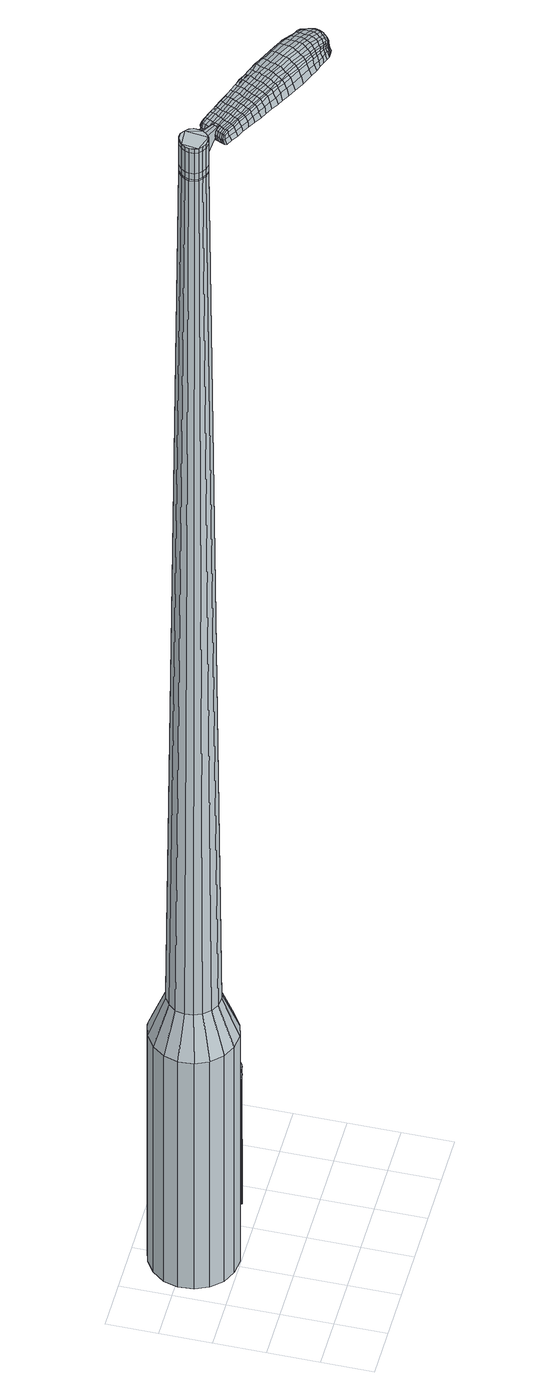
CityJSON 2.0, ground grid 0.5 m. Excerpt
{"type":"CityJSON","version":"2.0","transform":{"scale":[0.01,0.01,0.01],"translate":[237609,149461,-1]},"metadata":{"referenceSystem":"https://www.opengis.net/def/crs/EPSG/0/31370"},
"CityObjects":{
"object1":{"type":"GenericCityObject","attributes":{"cluster":1008,"mean_distance_to_centroid":0.277,"new_centroid_x":237609.52,"new_centroid_y":149462.43,"mean_distance_to_camera":7.82,"H1":15.56,"H2":14.69,"Z_final":110.98,"cluster2":-1,"proj_x":237608.96,"proj_y":149463.57,"id_line":52231,"bearing_l":63.99,"distance":1.27,"orientation":"right","G_obj":333.99},"geometry":[{"type":"MultiSurface","lod":"2","boundaries":[[[0,1,2,3]],[[1,4,5,2]],[[4,6,7,5]],[[6,8,9,7]],[[8,10,11,9]],[[10,12,13,11]],[[12,14,15,13]],[[14,16,17,15]],[[16,18,19,17]],[[18,20,21,19]],[[20,22,23,21]],[[22,24,25,23]],[[24,26,27,25]],[[26,28,29,27]],[[28,30,31,29]],[[30,32,33,31]],[[32,34,35,33]],[[34,0,3,35]],[[36,37,38,39]],[[38,40,41,42]],[[41,43,42]],[[42,44,45,46]],[[45,47,46]],[[46,48,49,50]],[[49,51,50]],[[42,46,50,38]],[[50,52,39,38]],[[53,36,39]],[[2,5,7,35]],[[7,9,11,15]],[[11,13,15]],[[15,17,19,23]],[[19,21,23]],[[23,25,27,31]],[[27,29,31]],[[15,23,31,7]],[[31,33,35,7]],[[3,2,35]],[[1,0,54,55]],[[0,34,56,54]],[[34,32,57,56]],[[32,30,58,57]],[[30,28,59,58]],[[28,26,60,59]],[[26,24,61,60]],[[24,22,62,61]],[[22,20,63,62]],[[20,18,64,63]],[[18,16,65,64]],[[16,14,66,65]],[[14,12,67,66]],[[12,10,68,67]],[[10,8,69,68]],[[8,6,70,69]],[[6,4,71,70]],[[4,1,55,71]],[[55,54,72,73]],[[54,56,74,72]],[[56,57,75,74]],[[57,58,76,75]],[[58,59,77,76]],[[59,60,78,77]],[[60,61,79,78]],[[61,62,80,79]],[[62,63,81,80]],[[63,64,82,81]],[[64,65,83,82]],[[65,66,84,83]],[[66,67,85,84]],[[67,68,86,85]],[[68,69,87,86]],[[69,70,88,87]],[[70,71,89,88]],[[71,55,73,89]],[[72,90,91,73]],[[74,92,90,72]],[[93,94,92,74]],[[76,95,94,93]],[[77,96,95,76]],[[97,98,96,77]],[[99,100,98,97]],[[101,102,100,99]],[[81,103,102,101]],[[82,104,103,81]],[[83,105,104,82]],[[106,107,105,83]],[[85,108,107,106]],[[86,109,108,85]],[[87,110,109,86]],[[111,112,110,87]],[[113,114,112,111]],[[73,91,114,113]],[[115,116,117,118]],[[119,115,118,120]],[[121,119,120,122]],[[123,121,122,124]],[[125,123,124,126]],[[127,125,126,128]],[[129,127,128,130]],[[131,129,130,132]],[[133,131,132,134]],[[135,133,134,136]],[[137,135,136,138]],[[139,137,138,140]],[[141,139,140,142]],[[143,141,142,144]],[[145,143,144,146]],[[147,145,146,148]],[[75,93,74]],[[75,76,93]],[[78,97,77]],[[78,79,99,97]],[[79,80,101,99]],[[80,81,101]],[[84,106,83]],[[84,85,106]],[[88,111,87]],[[88,89,113,111]],[[89,73,113]],[[149,114,91]],[[149,150,112,114]],[[150,110,112]],[[151,107,108]],[[151,105,107]],[[152,102,103]],[[152,153,100,102]],[[153,154,98,100]],[[154,96,98]],[[155,94,95]],[[155,92,94]],[[39,52,147,156]],[[91,90,157,148]],[[53,39,156,116]],[[90,92,117,157]],[[36,53,116,115]],[[92,155,118,117]],[[37,36,115,119]],[[155,95,120,118]],[[38,37,119,121]],[[95,96,122,120]],[[40,38,121,123]],[[96,154,124,122]],[[41,40,123,125]],[[154,153,126,124]],[[43,41,125,127]],[[153,152,128,126]],[[42,43,127,129]],[[152,103,130,128]],[[44,42,129,131]],[[103,104,132,130]],[[45,44,131,133]],[[104,105,134,132]],[[47,45,133,135]],[[105,151,136,134]],[[46,47,135,137]],[[151,108,138,136]],[[48,46,137,139]],[[108,109,140,138]],[[49,48,139,141]],[[109,110,142,140]],[[51,49,141,143]],[[110,150,144,142]],[[50,51,143,145]],[[150,149,146,144]],[[52,50,145,147]],[[149,91,148,146]],[[147,148,158,159]],[[148,157,160,158]],[[157,117,161,160]],[[117,116,162,161]],[[116,156,163,162]],[[156,147,159,163]],[[164,165,166,167]],[[168,164,167,169]],[[164,168,170,171]],[[165,164,171,172]],[[173,174,175,176]],[[177,173,176,178]],[[173,177,179,180]],[[174,173,180,181]],[[182,183,184,185]],[[186,182,185,187]],[[182,186,188,189]],[[183,182,189,190]],[[191,192,193,194]],[[195,191,194,196]],[[191,195,197,198]],[[192,191,198,199]],[[200,201,202,203]],[[204,200,203,205]],[[200,204,206,207]],[[201,200,207,208]],[[209,210,211,212]],[[213,209,212,214]],[[209,213,215,216]],[[210,209,216,217]],[[218,219,220,221]],[[210,218,221,211]],[[218,210,217,222]],[[219,218,222,223]],[[224,225,226,227]],[[219,224,227,220]],[[224,219,223,228]],[[225,224,228,229]],[[230,168,169,231]],[[225,230,231,226]],[[230,225,229,232]],[[168,230,232,170]],[[233,234,235,236]],[[237,233,236,238]],[[233,237,239,240]],[[234,233,240,241]],[[242,243,244,245]],[[234,242,245,235]],[[242,234,241,246]],[[243,242,246,247]],[[248,249,250,251]],[[243,248,251,244]],[[248,243,247,252]],[[249,248,252,253]],[[254,255,256,257]],[[249,254,257,250]],[[254,249,253,258]],[[255,254,258,259]],[[260,165,172,261]],[[255,260,261,256]],[[260,255,259,262]],[[165,260,262,166]],[[263,264,265,266]],[[267,263,266,268]],[[263,267,269,270]],[[264,263,270,271]],[[272,273,274,275]],[[264,272,275,265]],[[272,264,271,276]],[[273,272,276,277]],[[278,279,280,281]],[[273,278,281,274]],[[278,273,277,282]],[[279,278,282,283]],[[284,177,178,285]],[[279,284,285,280]],[[284,279,283,286]],[[177,284,286,179]],[[287,288,289,290]],[[291,287,290,292]],[[287,291,293,294]],[[288,287,294,295]],[[296,297,298,299]],[[288,296,299,289]],[[296,288,295,300]],[[297,296,300,301]],[[302,303,304,305]],[[297,302,305,298]],[[302,297,301,306]],[[303,302,306,307]],[[308,309,310,311]],[[303,308,311,304]],[[308,303,307,312]],[[309,308,312,313]],[[314,174,181,315]],[[309,314,315,310]],[[314,309,313,316]],[[174,314,316,175]],[[317,203,202,318]],[[319,317,318,320]],[[317,319,321,322]],[[203,317,322,205]],[[323,319,320,324]],[[325,323,324,326]],[[323,325,327,328]],[[319,323,328,321]],[[329,325,326,330]],[[331,329,330,332]],[[329,331,333,334]],[[325,329,334,327]],[[335,331,332,336]],[[337,335,336,338]],[[335,337,339,340]],[[331,335,340,333]],[[341,337,338,342]],[[192,341,342,193]],[[341,192,199,343]],[[337,341,343,339]],[[344,345,190,189]],[[346,344,189,188]],[[344,346,347,348]],[[345,344,348,349]],[[350,351,349,348]],[[352,350,348,347]],[[350,352,353,354]],[[351,350,354,355]],[[356,357,355,354]],[[358,356,354,353]],[[356,358,359,360]],[[357,356,360,361]],[[362,363,361,360]],[[364,362,360,359]],[[362,364,197,195]],[[363,362,195,196]],[[365,366,367,368]],[[267,365,368,269]],[[365,267,268,369]],[[366,365,369,370]],[[371,186,187,372]],[[366,371,372,367]],[[371,366,370,373]],[[186,371,373,188]],[[374,375,376,377]],[[213,374,377,215]],[[374,213,214,378]],[[375,374,378,379]],[[380,381,382,383]],[[375,380,383,376]],[[380,375,379,384]],[[381,380,384,385]],[[386,183,190,387]],[[381,386,387,382]],[[386,381,385,388]],[[183,386,388,184]],[[389,390,391,392]],[[171,389,392,172]],[[389,171,170,393]],[[390,389,393,394]],[[395,396,397,398]],[[390,395,398,391]],[[395,390,394,399]],[[396,395,399,400]],[[401,194,193,402]],[[396,401,402,397]],[[401,396,400,403]],[[194,401,403,196]],[[404,405,406,407]],[[176,404,407,178]],[[404,176,175,408]],[[405,404,408,409]],[[410,198,197,411]],[[405,410,411,406]],[[410,405,409,412]],[[198,410,412,199]],[[413,414,415,416]],[[291,413,416,293]],[[413,291,292,417]],[[414,413,417,418]],[[419,204,205,420]],[[414,419,420,415]],[[419,414,418,421]],[[204,419,421,206]],[[422,423,424,425]],[[237,422,425,239]],[[422,237,238,426]],[[423,422,426,427]],[[428,429,430,431]],[[423,428,431,424]],[[428,423,427,432]],[[429,428,432,433]],[[434,201,208,435]],[[429,434,435,430]],[[434,429,433,436]],[[201,434,436,202]],[[437,438,427,426]],[[236,437,426,238]],[[437,236,235,439]],[[438,437,439,440]],[[441,442,433,432]],[[438,441,432,427]],[[441,438,440,443]],[[442,441,443,444]],[[445,318,202,436]],[[442,445,436,433]],[[445,442,444,446]],[[318,445,446,320]],[[447,448,449,450]],[[294,447,450,295]],[[447,294,293,416]],[[448,447,416,415]],[[451,322,321,452]],[[448,451,452,449]],[[451,448,415,420]],[[322,451,420,205]],[[453,454,440,439]],[[245,453,439,235]],[[453,245,244,455]],[[454,453,455,456]],[[457,458,444,443]],[[454,457,443,440]],[[457,454,456,459]],[[458,457,459,460]],[[461,324,320,446]],[[458,461,446,444]],[[461,458,460,462]],[[324,461,462,326]],[[463,464,465,466]],[[300,463,466,301]],[[463,300,295,450]],[[464,463,450,449]],[[467,328,327,468]],[[464,467,468,465]],[[467,464,449,452]],[[328,467,452,321]],[[469,470,456,455]],[[251,469,455,244]],[[469,251,250,471]],[[470,469,471,472]],[[473,474,460,459]],[[470,473,459,456]],[[473,470,472,475]],[[474,473,475,476]],[[477,330,326,462]],[[474,477,462,460]],[[477,474,476,478]],[[330,477,478,332]],[[479,480,481,482]],[[306,479,482,307]],[[479,306,301,466]],[[480,479,466,465]],[[483,334,333,484]],[[480,483,484,481]],[[483,480,465,468]],[[334,483,468,327]],[[485,486,472,471]],[[257,485,471,250]],[[485,257,256,487]],[[486,485,487,488]],[[489,490,476,475]],[[486,489,475,472]],[[489,486,488,491]],[[490,489,491,492]],[[493,336,332,478]],[[490,493,478,476]],[[493,490,492,494]],[[336,493,494,338]],[[495,496,497,498]],[[312,495,498,313]],[[495,312,307,482]],[[496,495,482,481]],[[499,340,339,500]],[[496,499,500,497]],[[499,496,481,484]],[[340,499,484,333]],[[501,502,488,487]],[[261,501,487,256]],[[501,261,172,392]],[[502,501,392,391]],[[503,504,492,491]],[[502,503,491,488]],[[503,502,391,398]],[[504,503,398,397]],[[505,342,338,494]],[[504,505,494,492]],[[505,504,397,402]],[[342,505,402,193]],[[506,507,409,408]],[[316,506,408,175]],[[506,316,313,498]],[[507,506,498,497]],[[508,343,199,412]],[[507,508,412,409]],[[508,507,497,500]],[[343,508,500,339]],[[509,510,370,369]],[[266,509,369,268]],[[509,266,265,511]],[[510,509,511,512]],[[513,346,188,373]],[[510,513,373,370]],[[513,510,512,514]],[[346,513,514,347]],[[515,516,517,518]],[[216,515,518,217]],[[515,216,215,377]],[[516,515,377,376]],[[519,520,521,522]],[[516,519,522,517]],[[519,516,376,383]],[[520,519,383,382]],[[523,345,349,524]],[[520,523,524,521]],[[523,520,382,387]],[[345,523,387,190]],[[525,526,512,511]],[[275,525,511,265]],[[525,275,274,527]],[[526,525,527,528]],[[529,352,347,514]],[[526,529,514,512]],[[529,526,528,530]],[[352,529,530,353]],[[531,532,533,534]],[[222,531,534,223]],[[531,222,217,518]],[[532,531,518,517]],[[535,536,537,538]],[[532,535,538,533]],[[535,532,517,522]],[[536,535,522,521]],[[539,351,355,540]],[[536,539,540,537]],[[539,536,521,524]],[[351,539,524,349]],[[541,542,528,527]],[[281,541,527,274]],[[541,281,280,543]],[[542,541,543,544]],[[545,358,353,530]],[[542,545,530,528]],[[545,542,544,546]],[[358,545,546,359]],[[547,548,549,550]],[[228,547,550,229]],[[547,228,223,534]],[[548,547,534,533]],[[551,552,553,554]],[[548,551,554,549]],[[551,548,533,538]],[[552,551,538,537]],[[555,357,361,556]],[[552,555,556,553]],[[555,552,537,540]],[[357,555,540,355]],[[557,558,544,543]],[[285,557,543,280]],[[557,285,178,407]],[[558,557,407,406]],[[559,364,359,546]],[[558,559,546,544]],[[559,558,406,411]],[[364,559,411,197]],[[560,561,394,393]],[[232,560,393,170]],[[560,232,229,550]],[[561,560,550,549]],[[562,563,400,399]],[[561,562,399,394]],[[562,561,549,554]],[[563,562,554,553]],[[564,363,196,403]],[[563,564,403,400]],[[564,563,553,556]],[[363,564,556,361]],[[565,566,567,568]],[[568,567,569,570]],[[571,569,567,572]],[[572,567,566,573]],[[574,575,576,577]],[[577,576,578,579]],[[580,578,576,581]],[[581,576,575,582]],[[583,584,585,586]],[[586,585,587,588]],[[589,587,585,590]],[[590,585,584,591]],[[592,593,594,595]],[[595,594,596,597]],[[598,596,594,599]],[[599,594,593,600]],[[601,602,603,604]],[[604,603,605,606]],[[607,605,603,608]],[[608,603,602,609]],[[610,611,612,613]],[[613,612,614,615]],[[616,614,612,617]],[[617,612,611,618]],[[619,620,621,622]],[[622,621,611,610]],[[618,611,621,623]],[[623,621,620,624]],[[625,626,627,628]],[[628,627,620,619]],[[624,620,627,629]],[[629,627,626,630]],[[570,569,631,632]],[[632,631,626,625]],[[630,626,631,633]],[[633,631,569,571]],[[634,635,636,637]],[[637,636,638,639]],[[640,638,636,641]],[[641,636,635,642]],[[643,644,645,646]],[[646,645,635,634]],[[642,635,645,647]],[[647,645,644,648]],[[649,650,651,652]],[[652,651,644,643]],[[648,644,651,653]],[[653,651,650,654]],[[655,656,657,658]],[[658,657,650,649]],[[654,650,657,659]],[[659,657,656,660]],[[573,566,661,662]],[[662,661,656,655]],[[660,656,661,663]],[[663,661,566,565]],[[664,665,666,667]],[[667,666,668,669]],[[670,668,666,671]],[[671,666,665,672]],[[673,674,675,676]],[[676,675,665,664]],[[672,665,675,677]],[[677,675,674,678]],[[679,680,681,682]],[[682,681,674,673]],[[678,674,681,683]],[[683,681,680,684]],[[579,578,685,686]],[[686,685,680,679]],[[684,680,685,687]],[[687,685,578,580]],[[688,689,690,691]],[[691,690,692,693]],[[694,692,690,695]],[[695,690,689,696]],[[697,698,699,700]],[[700,699,689,688]],[[696,689,699,701]],[[701,699,698,702]],[[703,704,705,706]],[[706,705,698,697]],[[702,698,705,707]],[[707,705,704,708]],[[709,710,711,712]],[[712,711,704,703]],[[708,704,711,713]],[[713,711,710,714]],[[582,575,715,716]],[[716,715,710,709]],[[714,710,715,717]],[[717,715,575,574]],[[601,604,718,719]],[[719,718,720,721]],[[722,720,718,723]],[[723,718,604,606]],[[721,720,724,725]],[[725,724,726,727]],[[728,726,724,729]],[[729,724,720,722]],[[727,726,730,731]],[[731,730,732,733]],[[734,732,730,735]],[[735,730,726,728]],[[733,732,736,737]],[[737,736,738,739]],[[740,738,736,741]],[[741,736,732,734]],[[739,738,742,743]],[[743,742,593,592]],[[600,593,742,744]],[[744,742,738,740]],[[591,745,746,590]],[[590,746,747,589]],[[748,747,746,749]],[[749,746,745,750]],[[750,751,752,749]],[[749,752,753,748]],[[754,753,752,755]],[[755,752,751,756]],[[756,757,758,755]],[[755,758,759,754]],[[760,759,758,761]],[[761,758,757,762]],[[762,763,764,761]],[[761,764,765,760]],[[598,765,764,596]],[[596,764,763,597]],[[766,767,768,769]],[[769,768,668,670]],[[669,668,768,770]],[[770,768,767,771]],[[588,587,772,773]],[[773,772,767,766]],[[771,767,772,774]],[[774,772,587,589]],[[775,776,777,778]],[[778,777,614,616]],[[615,614,777,779]],[[779,777,776,780]],[[781,782,783,784]],[[784,783,776,775]],[[780,776,783,785]],[[785,783,782,786]],[[591,584,787,788]],[[788,787,782,781]],[[786,782,787,789]],[[789,787,584,583]],[[790,791,792,793]],[[793,792,572,573]],[[571,572,792,794]],[[794,792,791,795]],[[796,797,798,799]],[[799,798,791,790]],[[795,791,798,800]],[[800,798,797,801]],[[592,595,802,803]],[[803,802,797,796]],[[801,797,802,804]],[[804,802,595,597]],[[805,806,807,808]],[[808,807,577,579]],[[574,577,807,809]],[[809,807,806,810]],[[598,599,811,812]],[[812,811,806,805]],[[810,806,811,813]],[[813,811,599,600]],[[814,815,692,816]],[[816,692,694]],[[693,692,817]],[[817,692,815,818]],[[606,605,819,820]],[[820,819,815,814]],[[818,815,819,821]],[[821,819,605,607]],[[822,823,638,824]],[[824,638,640]],[[639,638,825]],[[638,823,825]],[[826,827,828,829]],[[829,828,823,822]],[[825,823,828,830]],[[830,828,827,831]],[[609,602,832,833]],[[833,832,827,826]],[[831,827,832,834]],[[834,832,602,601]],[[825,835,637,639]],[[634,637,835,836]],[[836,835,837]],[[831,838,839,830]],[[830,839,835,825]],[[837,835,839,840]],[[840,839,838,841]],[[601,719,842,834]],[[834,842,838,831]],[[841,838,842,843]],[[843,842,719,721]],[[844,845,846,847]],[[847,846,695,696]],[[694,695,846,816]],[[816,846,845,814]],[[722,723,848,849]],[[849,848,845,844]],[[814,845,848,820]],[[820,848,723,606]],[[837,850,836]],[[836,850,646,634]],[[643,646,850,851]],[[851,850,852]],[[841,853,854,840]],[[840,854,850,837]],[[852,850,854,855]],[[855,854,853,856]],[[721,725,857,843]],[[843,857,853,841]],[[856,853,857,858]],[[858,857,725,727]],[[859,860,861,862]],[[862,861,701,702]],[[696,701,861,847]],[[847,861,860,844]],[[728,729,863,864]],[[864,863,860,859]],[[844,860,863,849]],[[849,863,729,722]],[[852,865,851]],[[851,865,652,643]],[[649,652,865,866]],[[866,865,867]],[[856,868,869,855]],[[855,869,865,852]],[[867,865,869,870]],[[870,869,868,871]],[[727,731,872,858]],[[858,872,868,856]],[[871,868,872,873]],[[873,872,731,733]],[[874,875,876,877]],[[877,876,707,708]],[[702,707,876,862]],[[862,876,875,859]],[[734,735,878,879]],[[879,878,875,874]],[[859,875,878,864]],[[864,878,735,728]],[[867,880,866]],[[866,880,658,649]],[[655,658,880,881]],[[881,880,882]],[[871,883,884,870]],[[870,884,880,867]],[[882,880,884,885]],[[885,884,883,886]],[[733,737,887,873]],[[873,887,883,871]],[[886,883,887,888]],[[888,887,737,739]],[[889,890,891,892]],[[892,891,713,714]],[[708,713,891,877]],[[877,891,890,874]],[[740,741,893,894]],[[894,893,890,889]],[[874,890,893,879]],[[879,893,741,734]],[[882,895,896,881]],[[881,896,662,655]],[[573,662,896,793]],[[793,896,895,790]],[[886,897,898,885]],[[885,898,895,882]],[[790,895,898,799]],[[799,898,897,796]],[[739,743,899,888]],[[888,899,897,886]],[[796,897,899,803]],[[803,899,743,592]],[[810,900,901,809]],[[809,901,717,574]],[[714,717,901,892]],[[892,901,900,889]],[[600,744,902,813]],[[813,902,900,810]],[[889,900,902,894]],[[894,902,744,740]],[[771,903,904,770]],[[770,904,667,669]],[[664,667,904,905]],[[905,904,903,906]],[[589,747,907,774]],[[774,907,903,771]],[[906,903,907,908]],[[908,907,747,748]],[[909,910,911,912]],[[912,911,617,618]],[[616,617,911,778]],[[778,911,910,775]],[[913,914,915,916]],[[916,915,910,909]],[[775,910,915,784]],[[784,915,914,781]],[[750,745,917,918]],[[918,917,914,913]],[[781,914,917,788]],[[788,917,745,591]],[[906,919,920,905]],[[905,920,676,664]],[[673,676,920,921]],[[921,920,919,922]],[[748,753,923,908]],[[908,923,919,906]],[[922,919,923,924]],[[924,923,753,754]],[[925,926,927,928]],[[928,927,623,624]],[[618,623,927,912]],[[912,927,926,909]],[[929,930,931,932]],[[932,931,926,925]],[[909,926,931,916]],[[916,931,930,913]],[[756,751,933,934]],[[934,933,930,929]],[[913,930,933,918]],[[918,933,751,750]],[[922,935,936,921]],[[921,936,682,673]],[[679,682,936,937]],[[937,936,935,938]],[[754,759,939,924]],[[924,939,935,922]],[[938,935,939,940]],[[940,939,759,760]],[[941,942,943,944]],[[944,943,629,630]],[[624,629,943,928]],[[928,943,942,925]],[[945,946,947,948]],[[948,947,942,941]],[[925,942,947,932]],[[932,947,946,929]],[[762,757,949,950]],[[950,949,946,945]],[[929,946,949,934]],[[934,949,757,756]],[[938,951,952,937]],[[937,952,686,679]],[[579,686,952,808]],[[808,952,951,805]],[[760,765,953,940]],[[940,953,951,938]],[[805,951,953,812]],[[812,953,765,598]],[[795,954,955,794]],[[794,955,633,571]],[[630,633,955,944]],[[944,955,954,941]],[[801,956,957,800]],[[800,957,954,795]],[[941,954,957,948]],[[948,957,956,945]],[[597,763,958,804]],[[804,958,956,801]],[[945,956,958,950]],[[950,958,763,762]],[[565,568,167,166]],[[568,570,169,167]],[[580,581,180,179]],[[581,582,181,180]],[[583,586,185,184]],[[586,588,187,185]],[[607,608,207,206]],[[608,609,208,207]],[[610,613,212,211]],[[613,615,214,212]],[[619,622,221,220]],[[622,610,211,221]],[[625,628,227,226]],[[628,619,220,227]],[[570,632,231,169]],[[632,625,226,231]],[[640,641,240,239]],[[641,642,241,240]],[[642,647,246,241]],[[647,648,247,246]],[[648,653,252,247]],[[653,654,253,252]],[[654,659,258,253]],[[659,660,259,258]],[[660,663,262,259]],[[663,565,166,262]],[[670,671,270,269]],[[671,672,271,270]],[[672,677,276,271]],[[677,678,277,276]],[[678,683,282,277]],[[683,684,283,282]],[[684,687,286,283]],[[687,580,179,286]],[[688,691,290,289]],[[691,693,292,290]],[[697,700,299,298]],[[700,688,289,299]],[[703,706,305,304]],[[706,697,298,305]],[[709,712,311,310]],[[712,703,304,311]],[[582,716,315,181]],[[716,709,310,315]],[[766,769,368,367]],[[769,670,269,368]],[[588,773,372,187]],[[773,766,367,372]],[[615,779,378,214]],[[779,780,379,378]],[[780,785,384,379]],[[785,786,385,384]],[[786,789,388,385]],[[789,583,184,388]],[[693,817,417,292]],[[817,818,418,417]],[[818,821,421,418]],[[821,607,206,421]],[[822,824,425,424]],[[824,640,239,425]],[[826,829,431,430]],[[829,822,424,431]],[[609,833,435,208]],[[833,826,430,435]],[[959,960,961,962]],[[963,964,962,961]],[[965,966,967,968]],[[969,970,971,972]],[[960,973,974,961]],[[975,963,961,974]],[[976,965,968,977]],[[978,979,970,969]],[[973,980,981,974]],[[981,982,975,974]],[[983,976,977,984]],[[985,979,978,986]],[[980,987,988,981]],[[988,989,982,981]],[[990,983,984,991]],[[992,985,986,993]],[[994,995,996,997]],[[998,999,995,994]],[[998,1000,1001,999]],[[1000,1002,1003,1001]],[[1004,1005,1006,1007]],[[1008,1009,1005,1004]],[[1010,1011,1009,1008]],[[1012,1013,1011,1010]],[[1007,996,995,1004]],[[1004,995,999,1008]],[[999,1001,1010,1008]],[[1001,1003,1012,1010]],[[968,967,964,963]],[[977,968,963,975]],[[982,984,977,975]],[[989,991,984,982]],[[969,972,966,965]],[[978,969,965,976]],[[986,978,976,983]],[[993,986,983,990]],[[970,994,997,971]],[[979,998,994,970]],[[1000,998,979,985]],[[1002,1000,985,992]],[[1014,1015,1016,1017]],[[1016,1018,1019,1020]],[[1016,1020,1021,1022]],[[1016,1022,1017]],[[1023,1014,1017,1024]],[[1025,1024,1017,1026]],[[1027,1026,1017]],[[1028,1016,1015,1029]],[[1030,1028,1029,1031]],[[1032,1030,1031,1033]],[[1034,1032,1033,1035]],[[1036,1034,1035,1037]],[[1037,1038,1039,1040]],[[1037,1040,1041,1042]],[[1037,1042,1043,1044]],[[1043,1045,1046,1047]],[[1043,1047,1048,1049]],[[1043,1049,1044]],[[1037,1044,1036]],[[1050,1051,1015,1014]],[[1052,1053,1018,1016]],[[1054,1055,1027,1017]],[[1051,1056,1029,1015]],[[1057,1052,1016,1028]],[[1056,1058,1031,1029]],[[1059,1057,1028,1030]],[[1058,1060,1033,1031]],[[1061,1059,1030,1032]],[[1060,1062,1035,1033]],[[1063,1061,1032,1034]],[[1062,1064,1037,1035]],[[1065,1063,1034,1036]],[[1064,1066,1038,1037]],[[1067,1068,1045,1043]],[[1069,1065,1036,1044]],[[1039,1038,1066,1070]],[[1040,1039,1070,1071]],[[1041,1040,1071,1072]],[[1042,1041,1072,1073]],[[1043,1042,1073,1067]],[[1074,1050,1014,1023]],[[1075,1074,1023,1024]],[[1076,1075,1024,1025]],[[1077,1076,1025,1026]],[[1055,1077,1026,1027]],[[1019,1018,1053,1078]],[[1046,1045,1068,1079]],[[1020,1019,1078,1080]],[[1021,1020,1080,1081]],[[1022,1021,1081,1082]],[[1017,1022,1082,1054]],[[1047,1046,1079,1083]],[[1048,1047,1083,1084]],[[1049,1048,1084,1085]],[[1044,1049,1085,1069]]]}]}
},
"vertices":[
[92,125,384],[83,113,384],[83,113,96],[92,125,96],[71,105,384],[71,105,96],[57,101,384],[57,101,96],[42,103,384],[42,103,96],[29,109,384],[29,109,96],[19,120,384],[19,120,96],[13,133,384],[13,133,96],[12,148,384],[12,148,96],[16,162,384],[16,162,96],[25,174,384],[25,174,96],[37,182,384],[37,182,96],[51,186,384],[51,186,96],[66,184,384],[66,184,96],[79,178,384],[79,178,96],[89,167,384],[89,167,96],[95,154,384],[95,154,96],[96,139,384],[96,139,96],[67,147,1524],[65,151,1524],[62,154,1524],[66,138,1524],[58,157,1524],[53,157,1524],[45,153,1524],[49,156,1524],[42,149,1524],[41,145,1524],[43,136,1524],[41,140,1524],[46,133,1524],[50,131,1524],[59,131,1524],[55,130,1524],[63,134,1524],[67,142,1524],[77,133,429],[71,125,429],[79,141,429],[78,150,429],[75,158,429],[69,164,429],[61,168,429],[52,169,429],[44,167,429],[37,162,429],[31,155,429],[29,146,429],[30,138,429],[33,130,429],[39,123,429],[47,119,429],[56,118,429],[64,121,429],[66,138,1483],[63,134,1483],[67,142,1483],[67,147,1483],[65,151,1483],[62,154,1483],[58,157,1483],[53,157,1483],[49,156,1483],[45,153,1483],[42,149,1483],[41,145,1483],[41,140,1483],[43,136,1483],[46,133,1483],[50,131,1483],[55,130,1483],[59,131,1483],[66,138,1485],[63,134,1485],[67,142,1485],[66,147,1483],[66,147,1485],[65,151,1485],[62,154,1485],[58,156,1483],[58,156,1485],[53,156,1483],[53,156,1485],[49,155,1483],[49,155,1485],[45,153,1485],[42,149,1485],[41,145,1485],[42,140,1483],[42,140,1485],[43,136,1485],[46,133,1485],[50,131,1485],[55,131,1483],[55,131,1485],[59,132,1483],[59,132,1485],[67,147,1519],[67,142,1519],[67,142,1493],[67,147,1493],[65,151,1519],[65,151,1493],[62,154,1519],[62,154,1493],[58,157,1519],[58,157,1493],[53,157,1519],[53,157,1493],[49,156,1519],[49,156,1493],[45,153,1519],[45,153,1493],[42,149,1519],[42,149,1493],[41,145,1519],[41,145,1493],[41,140,1519],[41,140,1493],[43,136,1519],[43,136,1493],[46,133,1519],[46,133,1493],[50,131,1519],[50,131,1493],[55,130,1519],[55,130,1493],[59,131,1519],[59,131,1493],[63,134,1519],[63,134,1493],[59,131,1485],[55,130,1485],[41,140,1485],[49,156,1485],[53,157,1485],[58,157,1485],[67,147,1485],[66,138,1519],[66,138,1493],[81,127,1513],[81,127,1518],[83,130,1513],[84,132,1513],[84,132,1518],[83,130,1518],[141,79,1519],[135,83,1518],[135,81,1509],[141,77,1510],[148,75,1519],[149,73,1510],[148,77,1526],[141,81,1525],[134,85,1525],[158,114,1519],[151,117,1518],[150,116,1525],[156,113,1525],[166,110,1519],[164,109,1526],[168,111,1510],[160,115,1510],[153,118,1509],[216,66,1519],[215,63,1519],[215,62,1513],[217,66,1513],[217,70,1519],[218,70,1513],[216,71,1524],[215,67,1524],[213,63,1524],[150,98,1530],[143,102,1529],[142,99,1529],[148,95,1530],[158,94,1531],[156,91,1531],[159,98,1530],[151,102,1530],[145,105,1529],[77,134,1512],[76,131,1512],[77,131,1517],[78,133,1517],[78,136,1512],[79,136,1517],[79,136,1506],[78,133,1506],[77,131,1506],[195,55,1519],[192,56,1519],[192,54,1512],[195,53,1512],[197,54,1518],[197,53,1512],[197,55,1522],[195,56,1523],[192,57,1524],[187,57,1519],[182,59,1519],[182,58,1512],[187,56,1512],[187,59,1524],[182,61,1525],[176,62,1519],[169,65,1519],[170,63,1511],[177,60,1511],[176,63,1526],[169,67,1526],[159,70,1519],[159,68,1510],[159,72,1526],[76,116,1513],[83,112,1513],[83,113,1518],[76,117,1517],[72,119,1512],[73,119,1516],[72,117,1506],[77,114,1507],[83,110,1507],[90,108,1514],[96,104,1515],[96,106,1520],[89,110,1519],[90,107,1507],[97,103,1507],[103,101,1515],[109,97,1516],[109,99,1522],[102,102,1521],[103,99,1508],[110,95,1508],[116,93,1517],[122,90,1517],[122,92,1524],[115,95,1523],[116,92,1508],[122,88,1509],[128,86,1518],[128,88,1524],[129,84,1509],[211,86,1519],[208,88,1519],[207,87,1524],[210,85,1523],[213,85,1518],[212,84,1522],[214,86,1512],[213,87,1512],[210,89,1512],[204,91,1519],[199,94,1519],[198,93,1525],[203,90,1524],[206,92,1512],[201,95,1512],[194,97,1519],[187,100,1519],[186,99,1526],[193,96,1526],[196,97,1511],[189,101,1511],[177,105,1519],[175,104,1526],[178,106,1510],[90,143,1513],[97,140,1513],[98,140,1507],[91,143,1507],[85,145,1512],[86,145,1506],[85,144,1516],[89,142,1517],[96,139,1518],[104,137,1514],[111,134,1515],[112,135,1507],[105,138,1507],[103,136,1519],[109,133,1520],[118,131,1515],[125,128,1516],[126,129,1508],[119,132,1508],[116,130,1521],[123,127,1522],[131,125,1517],[138,123,1517],[140,123,1509],[133,126,1508],[130,124,1523],[137,122,1524],[145,120,1518],[147,120,1509],[143,119,1524],[83,131,1519],[82,128,1519],[90,127,1520],[88,125,1520],[91,130,1520],[84,133,1519],[96,124,1522],[95,122,1522],[103,121,1523],[102,118,1523],[104,124,1523],[98,127,1521],[110,118,1524],[108,115,1524],[116,114,1525],[115,112,1525],[118,117,1525],[111,121,1524],[123,111,1526],[122,109,1526],[130,108,1527],[128,105,1527],[131,111,1527],[125,114,1526],[136,105,1528],[135,102,1528],[138,108,1528],[212,68,1527],[210,65,1527],[213,72,1526],[209,74,1527],[208,70,1528],[206,67,1528],[202,73,1529],[201,70,1529],[203,77,1528],[197,80,1530],[196,76,1530],[194,73,1530],[189,79,1531],[188,76,1531],[191,83,1530],[182,87,1531],[181,83,1531],[179,80,1531],[169,89,1531],[168,86,1531],[171,93,1531],[214,83,1518],[216,80,1519],[217,80,1513],[216,84,1513],[213,83,1523],[214,80,1523],[217,75,1519],[218,75,1513],[215,76,1524],[199,54,1518],[202,55,1518],[201,56,1523],[199,55,1523],[200,53,1513],[203,53,1513],[206,56,1519],[209,57,1519],[208,58,1524],[205,57,1523],[206,55,1513],[210,57,1513],[212,60,1519],[211,61,1524],[213,59,1513],[141,83,1528],[142,84,1528],[136,88,1528],[135,86,1527],[149,79,1528],[150,80,1529],[144,87,1529],[145,90,1530],[139,93,1529],[137,90,1528],[151,83,1529],[153,85,1530],[147,93,1530],[140,96,1529],[155,88,1531],[156,112,1528],[155,110,1529],[163,106,1529],[164,108,1528],[149,115,1527],[148,112,1528],[153,106,1529],[161,102,1530],[146,109,1528],[82,144,1512],[81,143,1512],[82,142,1517],[83,143,1517],[84,145,1506],[83,143,1506],[80,140,1512],[81,139,1517],[81,140,1506],[70,120,1512],[71,122,1512],[72,121,1506],[71,119,1506],[72,120,1517],[73,122,1517],[72,124,1512],[73,126,1512],[74,126,1506],[73,123,1506],[74,124,1517],[75,126,1517],[75,129,1512],[75,128,1506],[76,128,1517],[77,118,1519],[77,120,1519],[83,114,1520],[84,116,1520],[78,122,1519],[79,124,1519],[85,118,1520],[86,120,1520],[81,126,1519],[87,123,1520],[88,141,1519],[87,139,1519],[94,136,1520],[95,138,1520],[86,136,1519],[93,133,1520],[90,111,1521],[91,112,1521],[96,107,1522],[97,109,1522],[92,115,1521],[93,117,1521],[98,111,1522],[99,114,1523],[94,119,1522],[101,116,1523],[102,135,1521],[101,133,1521],[108,130,1522],[109,132,1522],[99,130,1521],[106,127,1522],[103,104,1523],[104,105,1523],[109,100,1524],[110,102,1524],[105,108,1523],[106,110,1524],[111,104,1525],[113,107,1525],[107,113,1524],[114,109,1525],[115,129,1523],[114,127,1523],[121,124,1524],[122,126,1524],[113,124,1524],[120,121,1525],[116,97,1525],[117,98,1525],[122,93,1526],[123,95,1526],[118,101,1526],[119,103,1526],[124,97,1527],[126,100,1527],[120,106,1526],[127,103,1527],[129,123,1525],[128,121,1525],[135,118,1526],[136,120,1526],[126,118,1526],[133,115,1527],[129,90,1527],[129,91,1527],[131,94,1527],[132,96,1528],[134,99,1528],[142,117,1527],[141,115,1527],[140,112,1528],[211,84,1525],[212,81,1525],[208,86,1526],[209,83,1526],[213,77,1526],[209,79,1527],[197,56,1525],[199,57,1525],[196,58,1526],[193,58,1525],[202,58,1525],[205,59,1526],[202,61,1527],[198,59,1526],[208,62,1526],[204,64,1527],[203,88,1526],[204,86,1527],[198,91,1527],[198,89,1528],[204,82,1528],[198,85,1529],[188,60,1526],[191,60,1527],[185,63,1528],[183,62,1527],[193,62,1527],[196,64,1528],[190,67,1529],[187,65,1528],[199,66,1528],[192,70,1530],[192,94,1528],[192,92,1529],[185,98,1528],[185,96,1529],[192,88,1529],[184,92,1530],[177,64,1528],[179,66,1528],[171,69,1529],[170,68,1528],[181,67,1529],[183,70,1530],[175,74,1530],[173,71,1530],[186,73,1530],[177,77,1531],[174,103,1529],[174,101,1529],[173,97,1530],[159,73,1528],[161,75,1529],[162,77,1530],[164,80,1530],[166,83,1531],[136,83,1509],[136,85,1518],[142,81,1518],[142,79,1509],[149,77,1519],[150,75,1510],[149,79,1525],[142,83,1525],[135,86,1525],[149,114,1525],[151,115,1518],[157,112,1518],[156,111,1525],[165,109,1519],[164,108,1525],[167,109,1510],[159,113,1509],[153,116,1509],[213,63,1513],[213,64,1519],[214,67,1519],[215,66,1513],[215,70,1519],[216,70,1513],[214,71,1524],[213,67,1524],[211,65,1524],[142,99,1528],[143,101,1528],[150,98,1529],[149,95,1529],[158,94,1529],[157,91,1529],[160,98,1529],[151,101,1529],[145,104,1528],[79,130,1516],[78,130,1512],[79,133,1512],[80,132,1516],[80,135,1512],[81,135,1516],[81,135,1506],[80,132,1506],[79,130,1506],[192,56,1512],[192,58,1519],[195,57,1518],[195,55,1512],[197,56,1518],[197,55,1512],[197,57,1522],[195,58,1523],[192,59,1523],[183,60,1512],[182,61,1519],[188,59,1519],[188,58,1512],[188,61,1524],[182,63,1525],[171,65,1511],[170,67,1519],[177,64,1519],[178,62,1511],[177,65,1525],[170,68,1526],[160,72,1519],[160,70,1510],[160,74,1526],[84,115,1518],[84,114,1513],[78,117,1513],[78,118,1517],[73,120,1512],[74,120,1515],[74,119,1506],[78,116,1506],[84,112,1507],[97,108,1520],[97,106,1514],[91,110,1514],[91,111,1519],[91,108,1507],[98,104,1507],[110,100,1522],[110,99,1516],[104,102,1515],[104,104,1521],[104,101,1508],[111,97,1508],[123,93,1523],[123,92,1517],[117,95,1516],[116,97,1522],[117,93,1508],[123,90,1508],[129,88,1517],[129,90,1524],[130,86,1509],[206,86,1523],[207,87,1519],[210,85,1518],[209,84,1523],[211,84,1518],[211,83,1522],[213,84,1512],[211,86,1512],[209,87,1512],[197,91,1525],[198,92,1519],[203,89,1519],[202,88,1524],[205,90,1512],[200,93,1512],[185,98,1526],[186,99,1519],[193,95,1519],[192,94,1525],[195,96,1511],[188,99,1511],[176,104,1519],[174,103,1526],[178,104,1510],[98,139,1507],[96,138,1513],[89,141,1513],[91,141,1506],[84,143,1512],[86,143,1506],[85,142,1515],[88,140,1517],[95,137,1518],[112,133,1507],[110,132,1514],[103,135,1514],[105,136,1507],[102,134,1519],[109,131,1520],[126,127,1508],[124,126,1516],[117,129,1515],[119,130,1508],[116,128,1521],[123,126,1522],[139,121,1508],[137,121,1517],[131,124,1516],[132,124,1508],[129,123,1522],[136,120,1523],[144,118,1517],[146,119,1509],[143,117,1524],[84,130,1518],[83,128,1518],[90,127,1519],[89,125,1519],[91,130,1519],[85,133,1518],[97,124,1520],[96,122,1520],[104,121,1521],[102,118,1521],[105,123,1521],[98,127,1520],[110,117,1523],[109,115,1523],[117,114,1524],[116,112,1524],[118,117,1524],[112,120,1523],[124,111,1525],[122,108,1525],[130,108,1526],[129,105,1526],[132,111,1526],[125,114,1525],[137,105,1527],[135,102,1527],[138,108,1527],[209,66,1526],[211,68,1526],[212,72,1525],[208,74,1526],[207,70,1526],[206,67,1526],[200,70,1528],[202,73,1528],[203,77,1527],[196,80,1528],[195,76,1529],[194,73,1529],[187,76,1530],[189,79,1530],[190,83,1529],[182,87,1530],[181,83,1530],[179,80,1530],[168,86,1530],[169,89,1530],[171,92,1530],[215,80,1513],[213,80,1518],[213,82,1518],[214,83,1512],[211,82,1523],[212,80,1523],[214,75,1519],[215,75,1513],[213,76,1523],[201,58,1523],[201,57,1518],[199,56,1518],[198,57,1523],[199,55,1512],[202,55,1512],[207,60,1523],[208,59,1519],[205,58,1519],[204,59,1523],[205,57,1513],[209,59,1513],[211,61,1519],[209,62,1524],[211,61,1513],[136,88,1527],[143,85,1527],[142,84,1527],[136,87,1526],[150,80,1527],[150,81,1528],[139,93,1528],[146,90,1528],[144,87,1528],[138,90,1527],[152,83,1528],[153,86,1529],[147,93,1529],[141,96,1528],[155,89,1529],[163,105,1528],[155,109,1527],[155,110,1527],[163,107,1527],[149,113,1526],[148,112,1527],[153,105,1528],[161,102,1528],[147,108,1527],[84,141,1516],[83,142,1512],[84,142,1516],[85,143,1506],[85,142,1506],[82,139,1512],[83,138,1516],[83,139,1506],[74,120,1506],[73,121,1512],[73,119,1506],[74,121,1516],[76,125,1506],[75,125,1512],[74,123,1512],[75,122,1506],[75,123,1516],[76,125,1516],[77,128,1512],[77,127,1506],[78,128,1516],[78,119,1518],[84,115,1519],[85,116,1519],[80,123,1518],[79,121,1518],[86,118,1519],[87,120,1519],[82,126,1518],[88,123,1519],[94,136,1519],[88,139,1518],[88,140,1518],[95,137,1519],[87,136,1518],[93,133,1519],[91,112,1520],[97,108,1521],[98,109,1521],[93,117,1520],[92,114,1520],[99,111,1521],[100,113,1521],[95,119,1520],[101,116,1521],[108,130,1521],[101,133,1520],[102,134,1520],[109,131,1521],[100,130,1520],[107,127,1521],[104,105,1522],[110,101,1523],[111,102,1523],[107,110,1522],[105,108,1522],[112,104,1523],[113,107,1524],[108,112,1523],[114,109,1524],[122,124,1523],[115,127,1522],[115,128,1522],[122,125,1523],[113,124,1522],[120,121,1523],[117,98,1524],[123,94,1525],[124,95,1525],[120,103,1525],[118,101,1524],[125,97,1525],[126,100,1526],[121,106,1525],[128,102,1526],[135,118,1525],[128,121,1524],[129,122,1524],[136,119,1525],[127,117,1524],[133,114,1525],[130,92,1526],[129,91,1526],[133,97,1527],[131,94,1526],[134,99,1527],[142,115,1526],[142,116,1526],[140,111,1526],[210,81,1524],[209,83,1524],[207,85,1525],[208,83,1525],[211,77,1525],[208,78,1525],[195,59,1525],[199,58,1524],[196,58,1524],[193,59,1525],[201,62,1526],[205,61,1525],[202,59,1524],[198,61,1525],[207,63,1525],[204,65,1526],[203,85,1526],[202,87,1526],[197,90,1526],[197,88,1527],[203,81,1526],[197,84,1527],[185,64,1527],[190,61,1526],[189,61,1526],[183,63,1526],[190,68,1528],[196,65,1527],[193,63,1526],[187,66,1527],[198,67,1527],[192,70,1528],[192,91,1527],[192,93,1527],[184,97,1527],[184,95,1528],[191,87,1528],[183,91,1529],[172,70,1528],[179,67,1527],[178,66,1527],[171,69,1527],[176,74,1529],[183,71,1529],[181,68,1528],[174,72,1528],[185,73,1529],[178,77,1530],[174,100,1528],[174,102,1528],[172,96,1529],[161,75,1528],[160,74,1528],[165,80,1529],[163,78,1529],[166,83,1530],[73,119,1508],[76,125,1508],[105,110,1509],[101,103,1509],[124,100,1510],[120,92,1510],[159,82,1512],[155,73,1512],[139,81,1511],[143,89,1511],[175,74,1513],[188,68,1514],[184,60,1514],[171,65,1513],[79,131,1508],[108,117,1509],[128,107,1510],[163,90,1512],[147,98,1511],[180,82,1513],[192,76,1514],[82,137,1508],[112,124,1509],[132,115,1510],[167,98,1512],[151,106,1511],[195,84,1514],[184,90,1513],[85,143,1508],[115,131,1509],[135,123,1510],[171,107,1512],[155,115,1511],[199,92,1514],[188,99,1513],[200,63,1514],[205,62,1514],[202,55,1514],[196,55,1514],[204,70,1514],[208,68,1514],[207,78,1514],[211,74,1514],[211,85,1514],[214,81,1514],[210,62,1515],[214,64,1515],[214,63,1515],[208,58,1515],[212,66,1515],[215,65,1515],[214,70,1515],[215,66,1515],[216,74,1515],[216,67,1515],[88,170,334],[91,167,334],[91,167,165],[81,178,171],[88,170,165],[85,173,165],[83,175,166],[82,176,167],[81,177,169],[85,173,334],[83,175,333],[82,176,332],[81,177,331],[81,178,328],[97,154,165],[97,154,334],[97,139,165],[97,139,334],[93,124,165],[93,124,334],[84,112,165],[84,112,334],[72,104,165],[72,104,334],[68,102,334],[64,102,334],[62,101,333],[60,100,332],[58,100,331],[58,100,328],[68,102,165],[58,100,171],[58,100,169],[60,100,167],[62,101,166],[64,102,165],[86,168,334],[89,165,334],[89,165,165],[86,168,165],[79,176,171],[79,176,328],[94,153,334],[94,153,165],[95,139,334],[95,139,165],[91,126,334],[91,126,165],[82,114,334],[82,114,165],[71,106,334],[71,106,165],[67,105,334],[57,103,328],[57,103,171],[67,105,165],[64,104,334],[61,104,333],[59,103,332],[58,103,331],[83,171,334],[81,173,333],[80,174,332],[79,175,331],[83,171,165],[58,103,169],[81,173,166],[80,174,167],[79,175,169],[59,103,167],[61,104,166],[64,104,165]
]}
